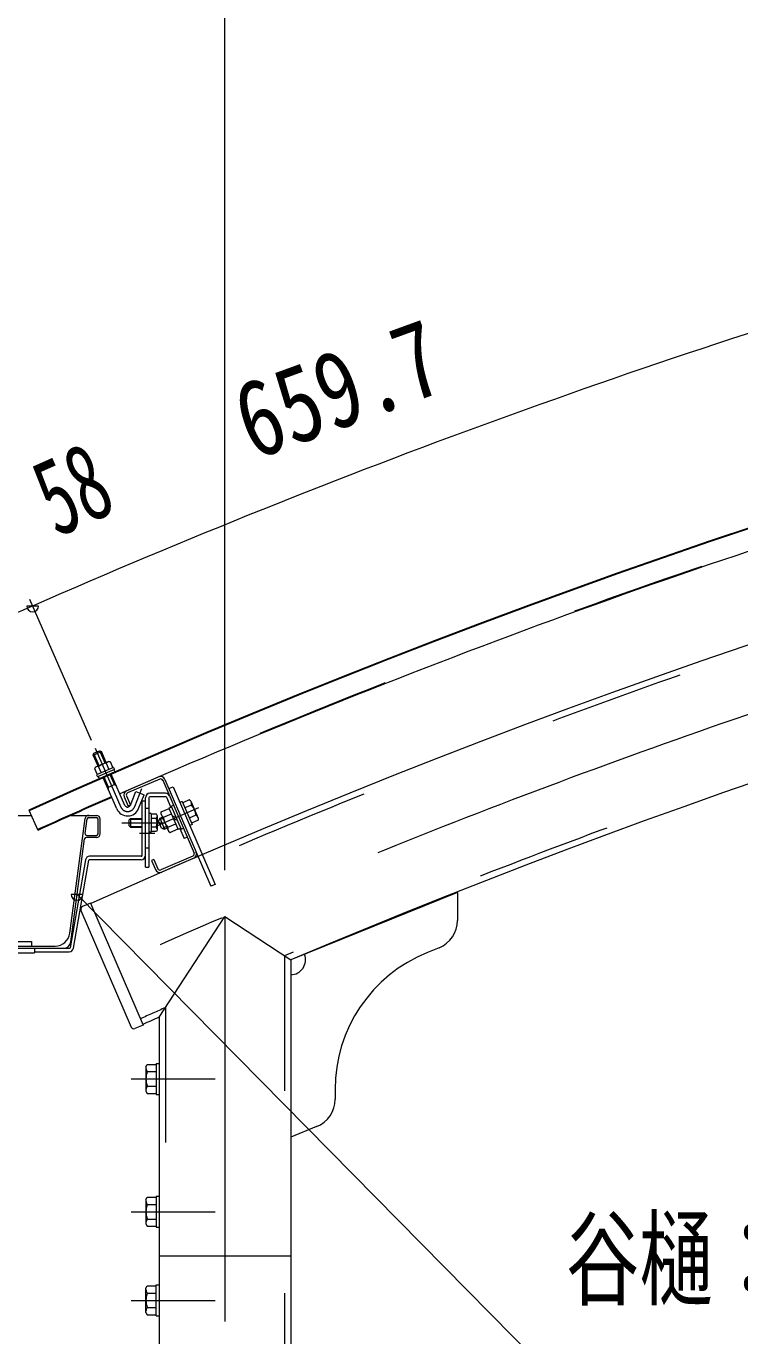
# Model space of a CAD drawing. Units: millimetres, scale not verified. Extents: x -31992 to 32005, y -14700 to 14700.
# Drawn here: x 21936 to 23628, y 6454 to 9558 of the extents above; entities that cross this region are included whole.
import ezdxf
from ezdxf.enums import TextEntityAlignment as Align

# ---------------------------------------------------------------- set-up
doc = ezdxf.new("R2010")
doc.units = ezdxf.units.MM
doc.header["$LTSCALE"] = 80
doc.linetypes.add('USER2', pattern=[10, 4, -6])
doc.linetypes.add('USER3', pattern=[24, 12, -5, 2, -5])
for name, color, linetype, lineweight in [('0-6_2-02BOLD', 7, 'Continuous', 18), ('0-7_2-12HIDDEN', 3, 'USER2', 18), ('0-8_2-22CENTER', 3, 'USER3', 18), ('0-9_2-42THIN', 4, 'Continuous', 18), ('0-A_2-52DIM', 3, 'Continuous', 18)]:
    doc.layers.add(name, color=color, linetype=linetype, lineweight=lineweight)
doc.styles.add('ＭＳ ゴシック', font='')
doc.styles.get('ＭＳ ゴシック').set_extended_font_data('MS Gothic')

msp = doc.modelspace()

# ---------------------------------------------------------------- linework, layer by layer
at = {"layer": '0-6_2-02BOLD'}
for p, q in [((22094.97, 7830.37), (22114.2, 7838.81)), ((22094.97, 7830.37), (22096.77, 7834.98)), ((22106.43, 7804.25), (22094.97, 7830.37)), ((22096.77, 7834.98), (22109.59, 7840.61)), ((22109.59, 7840.61), (22114.2, 7838.81)), ((22125.66, 7812.68), (22114.2, 7838.81)), ((22100.34, 7801.58), (22098.25, 7798.73)), ((22098.25, 7798.73), (22104.57, 7784.33)), ((22131.75, 7815.36), (22100.34, 7801.58)), ((22143.11, 7801.23), (22103.04, 7783.65)), ((22107.5, 7802.79), (22113.82, 7788.38)), ((22126, 7810.91), (22132.32, 7796.5)), ((22143.69, 7795.75), (22145.93, 7790.62)), ((22103.04, 7783.65), (22105.15, 7778.85)), ((22106.68, 7779.52), (22108.92, 7774.39)), ((22145.93, 7790.62), (22108.92, 7774.39)), ((22150.89, 7702.89), (22118.52, 7776.68)), ((22148.12, 7761.49), (22128.89, 7753.05)), ((22170.13, 7711.32), (22137.75, 7785.12)), ((22250.26, 7778.68), (22174.39, 7746.02)), ((22252.47, 7773.54), (22176.6, 7740.88)), ((22259.83, 7770.61), (22334.01, 7598.3)), ((22264.97, 7772.82), (22374.04, 7519.51)), ((22168.53, 7731.3), (22177.95, 7709.44)), ((22173.67, 7733.52), (22183.08, 7711.66)), ((22202.62, 7703.95), (22215.35, 7736.56)), ((22266.15, 7739.85), (22229.31, 7739.85)), ((22266.16, 7731.8), (22229.31, 7731.8)), ((22268.4, 7730.32), (22278.72, 7706.35)), ((21942.03, 7699.92), (21963.66, 7652.09)), ((22183.08, 7711.66), (22177.95, 7709.44)), ((22210.76, 7722.35), (22218.81, 7722.35)), ((22210.76, 7592.97), (22210.76, 7722.35)), ((22218.81, 7564.85), (22218.81, 7729.35)), ((22226.86, 7729.35), (22226.86, 7564.85)), ((22256.31, 7695.57), (22274.96, 7703.6)), ((22280.01, 7709.57), (22285.16, 7711.78)), ((22280.01, 7709.57), (22303.54, 7654.92)), ((22305.73, 7720.64), (22300.59, 7718.43)), ((22327.74, 7712.03), (22312.3, 7705.38)), ((22326.45, 7721.18), (22343.89, 7680.67)), ((21711.95, 7687.47), (21947.66, 7687.47)), ((22039.26, 7408.09), (22075.54, 7679.88)), ((22042.42, 7687.47), (22102.8, 7687.47)), ((22076.07, 7644.19), (22080.74, 7679.19)), ((22084.21, 7682.22), (22102.8, 7682.22)), ((22106.3, 7643.72), (22106.3, 7678.72)), ((22111.55, 7643.72), (22111.55, 7678.72)), ((22183.46, 7680.34), (22179.96, 7676.85)), ((22179.96, 7662.85), (22179.96, 7676.85)), ((22183.46, 7680.35), (22210.76, 7680.35)), ((22183.46, 7680.34), (22183.46, 7659.35)), ((22232.46, 7691.72), (22226.86, 7691.72)), ((22244.69, 7690.05), (22232.46, 7690.05)), ((22244.69, 7679.95), (22232.46, 7679.95)), ((22246.46, 7687), (22244.69, 7690.05)), ((22246.46, 7687), (22246.46, 7652.7)), ((22252.48, 7680.57), (22249.74, 7673.67)), ((22256.66, 7657.6), (22249.74, 7673.67)), ((22252.48, 7680.57), (22258.92, 7683.34)), ((22252.48, 7680.57), (22263.56, 7654.85)), ((22255.74, 7690.73), (22256.31, 7695.57)), ((22261.5, 7683.5), (22280.15, 7691.54)), ((22291.78, 7682.24), (22282.58, 7685.91)), ((22285.35, 7679.47), (22294.55, 7675.81)), ((22338.13, 7687.9), (22322.69, 7681.25)), ((22343.33, 7675.84), (22327.88, 7669.18)), ((22343.89, 7680.67), (22343.33, 7675.84)), ((22079.54, 7640.22), (22102.8, 7640.22)), ((22179.96, 7662.85), (22183.46, 7659.35)), ((22183.46, 7659.35), (22210.76, 7659.35)), ((22244.69, 7659.74), (22232.46, 7659.74)), ((22244.69, 7649.64), (22232.46, 7649.64)), ((22246.46, 7652.7), (22244.69, 7649.64)), ((22256.66, 7657.6), (22263.56, 7654.85)), ((22263.56, 7654.85), (22269.99, 7657.62)), ((22271.88, 7659.38), (22290.54, 7667.41)), ((22302.57, 7657.17), (22296.15, 7654.4)), ((22300.31, 7656.2), (22310.28, 7633.05)), ((22303.54, 7654.92), (22308.69, 7657.13)), ((22041.83, 7387.66), (22074.43, 7631.93)), ((22102.8, 7634.97), (22077.9, 7634.97)), ((22317.67, 7636.24), (22310.28, 7633.05)), ((22076.82, 7582.42), (22040.05, 7373.92)), ((22047.98, 7372.52), (22084.75, 7581.03)), ((22208.31, 7590.52), (22086.47, 7590.52)), ((22208.31, 7582.47), (22086.47, 7582.47)), ((22238.45, 7583.07), (22247.86, 7561.21)), ((22331.09, 7590.95), (22255.22, 7558.28)), ((22333.3, 7585.8), (22257.43, 7553.14)), ((22218.81, 7564.85), (22226.86, 7564.85)), ((22958.44, 7504.7), (22563.24, 7344.93)), ((22958.44, 7504.7), (22958.44, 7438.65)), ((22065.79, 7462.32), (22184.78, 7185.84)), ((22088.74, 7479.82), (22069.45, 7471.52)), ((22088.74, 7479.82), (22213.27, 7190.48)), ((22251.39, 7209.27), (22407.31, 7447.9)), ((21710.81, 7388.92), (21948.8, 7388.92)), ((21948.8, 7388.92), (21948.8, 7378.42)), ((21621.27, 7372.47), (22038.33, 7372.47)), ((21655.04, 7377.72), (22004.57, 7377.72)), ((21955.8, 7372.47), (21955.8, 7361.97)), ((21955.8, 7364.42), (22038.33, 7364.42)), ((22914.67, 7373.76), (22887.05, 7362.59)), ((22251.39, 7209.27), (22251.39, 5778.4)), ((22213.27, 7190.48), (22193.98, 7182.18)), ((22219.88, 7091.78), (22223.05, 7097.26)), ((22223.05, 7097.26), (22244.38, 7097.26)), ((22223.05, 7080.08), (22244.38, 7080.08)), ((22244.38, 7099.65), (22244.38, 7026.15)), ((22244.38, 7099.65), (22251.39, 7099.65)), ((22223.05, 7045.72), (22244.38, 7045.72)), ((22244.38, 7026.15), (22251.39, 7026.15)), ((22668.23, 7038.1), (22668.23, 7014.58)), ((22624.47, 6949.69), (22563.24, 6924.93)), ((22219.88, 6776.78), (22223.05, 6782.26)), ((22223.05, 6782.26), (22244.38, 6782.26)), ((22244.38, 6784.65), (22244.38, 6711.15)), ((22244.38, 6784.65), (22251.39, 6784.65)), ((22223.05, 6765.08), (22244.38, 6765.08)), ((22223.05, 6730.73), (22244.38, 6730.73)), ((22244.38, 6711.15), (22251.39, 6711.15)), ((22563.24, 6642.9), (22251.39, 6642.9)), ((22223.05, 6555.08), (22244.38, 6555.08)), ((22244.38, 6574.65), (22251.39, 6574.65)), ((22244.38, 6501.15), (22244.38, 6574.65)), ((22223.05, 6520.73), (22244.38, 6520.73)), ((22219.88, 6509.03), (22223.05, 6503.55)), ((22223.05, 6503.55), (22244.38, 6503.55)), ((22244.38, 6501.15), (22251.39, 6501.15))]:
    msp.add_line(p, q, dxfattribs=at)
for points in [[(22143.11, 7801.23), (22145.22, 7796.42), (22105.15, 7778.85)], [(22131.75, 7815.36), (22135.26, 7814.97), (22141.58, 7800.56)], [(22183.06, 7711.59), (22195.78, 7744.19), (22215.35, 7736.56)], [(22274.38, 7750.97), (22284.67, 7755.4), (22384.32, 7523.93), (22374.04, 7519.51)], [(22280.98, 7707.32), (22274.55, 7704.55), (22296.15, 7654.4)], [(22305.73, 7720.64), (22329.26, 7665.99), (22324.12, 7663.78)], [(22326.45, 7721.18), (22322.55, 7724.09), (22307.11, 7717.45)], [(22232.46, 7691.72), (22232.46, 7647.97), (22226.86, 7647.97)], [(22255.74, 7690.73), (22273.17, 7650.23), (22277.08, 7647.31), (22295.73, 7655.34)], [(22238.45, 7583.07), (22233.31, 7580.85), (22242.71, 7558.99)], [(22407.31, 7447.9), (22563.24, 7344.93), (22563.24, 5778.4)], [(21703.8, 7372.47), (21703.8, 7361.97), (21955.8, 7361.97)], [(22219.88, 7091.78), (22219.88, 7034.03), (22223.05, 7028.55), (22244.38, 7028.55)], [(22219.88, 6776.78), (22219.88, 6719.03), (22223.05, 6713.55), (22244.38, 6713.55)], [(22219.88, 6509.03), (22219.88, 6566.78), (22223.05, 6572.26), (22244.38, 6572.26)]]:
    msp.add_lwpolyline(points, dxfattribs=at)
for centre, radius, start, end in [((29325.61, -8626.52), 17918.42, 90.69833, 114.33472), ((29325.61, -8626.52), 17916.67, 90.69833, 114.33472), ((29325.61, -8626.52), 17655.92, 91.146, 114.19534), ((29325.61, -8626.52), 17344.08, 91.83345, 112.94801), ((29325.61, -8626.52), 17865.92, 106.33673, 113.65205), ((22105.42, 7794.96), 8.11, 75.1395, 113.68573), ((22128.01, 7781.19), 29.79, 93.8544, 133.51485), ((22133.18, 7807.13), 8.11, 113.68573, 152.21718), ((22254.69, 7768.39), 11.2, 23.29402, 113.29402), ((22254.69, 7768.39), 5.6, 23.29402, 113.29402), ((29325.61, -8626.52), 17865.92, 113.71939, 114.33472), ((22178.82, 7735.73), 11.2, 113.29402, 203.29402), ((22178.82, 7735.73), 5.6, 113.29402, 203.29402), ((22229.31, 7729.35), 10.5, 90, 180), ((22229.31, 7729.35), 2.45, 90, 180), ((22266.15, 7729.35), 10.5, 23.29337, 90), ((22266.16, 7729.35), 2.45, 23.2814, 90), ((22176.53, 7714.13), 28, 203.65967, 338.68573), ((22176.53, 7714.13), 7, 203.63359, 338.68573), ((22318.14, 7715.04), 10.07, 342.5672, 23.29402), ((22301.55, 7686.45), 36.61, 2.26862, 44.31943), ((22084.21, 7678.72), 8.75, 90, 172.39799), ((22084.21, 7678.72), 3.5, 90, 172.39578), ((22102.8, 7678.72), 8.75, 0, 90), ((22102.8, 7678.72), 3.5, 0, 90), ((22238.34, 7685), 8.11, 321.46858, 0), ((22216.67, 7669.85), 29.79, 340.1709, 19.83134), ((22265.91, 7692.55), 10.07, 203.29402, 244.02084), ((22298.08, 7684.95), 36.61, 182.26862, 224.31943), ((22333.72, 7678.85), 10.07, 23.29402, 64.02084), ((22079.54, 7643.72), 3.5, 172.39841, 270), ((22102.8, 7643.72), 3.5, 270, 0), ((22102.8, 7643.72), 8.75, 270, 0), ((22238.35, 7654.69), 8.11, 0, 38.54625), ((22281.49, 7656.36), 10.07, 162.5672, 203.29402), ((22077.9, 7631.47), 3.5, 90, 172.39578), ((22086.47, 7580.72), 9.8, 90, 169.99988), ((22086.47, 7580.72), 1.75, 90, 169.99973), ((22208.31, 7592.97), 2.45, 270, 0), ((22208.31, 7592.97), 10.5, 270, 0), ((22328.87, 7596.09), 5.6, 293.29402, 23.29402), ((22328.87, 7596.09), 11.2, 293.29402, 23.29402), ((22253, 7563.42), 11.2, 203.29402, 293.29402), ((22253, 7563.42), 5.6, 203.29402, 293.29402), ((22072.22, 7465.09), 7, 113.28667, 203.28667), ((22888.44, 7438.65), 70, 292.01262, 0), ((22004.57, 7412.72), 35, 270, 352.39711), ((22024.48, 7389.97), 17.5, 270, 352.39684), ((22038.33, 7374.22), 1.75, 270, 349.99973), ((22038.33, 7374.22), 9.8, 270, 350.00005), ((22563.24, 7344.93), 35, 270, 22.01262), ((23018.24, 7038.1), 350, 112.01262, 180), ((29325.61, -8626.52), 17344.08, 114.07147, 114.21169), ((22191.21, 7188.61), 7, 203.28667, 293.28667), ((22268.11, 7062.9), 48.23, 159.1357, 200.8643), ((22233.13, 7088.67), 13.24, 180, 220.42831), ((22233.13, 7037.13), 13.24, 139.56885, 180), ((22598.23, 7014.58), 70, 292.01262, 0), ((22233.13, 6773.67), 13.24, 180, 220.42831), ((22268.11, 6747.9), 48.23, 159.1357, 200.8643), ((22233.13, 6722.14), 13.24, 139.56885, 180), ((22268.11, 6537.9), 48.23, 159.13571, 200.86432), ((22233.13, 6563.67), 13.24, 180, 220.43117), ((22233.13, 6512.13), 13.24, 139.5717, 180)]:
    msp.add_arc(centre, radius, start, end, dxfattribs=at)
at = {"layer": '0-7_2-12HIDDEN'}
for p, q in [((22218.81, 7704.85), (22226.86, 7704.85)), ((22218.81, 7610.35), (22226.86, 7610.35)), ((22548.54, 7354.67), (22548.54, 5778.4)), ((22266.09, 7231.92), (22266.09, 5778.4))]:
    msp.add_line(p, q, dxfattribs=at)
for radius, start, end in [(17641.22, 91.146, 114.19611), (17358.77, 91.78378, 112.98013), (17867.67, 106.33672, 113.65205), (17867.67, 113.71939, 114.33472), (17358.77, 113.99666, 114.21091)]:
    msp.add_arc((29325.61, -8626.52), radius, start, end, dxfattribs=at)
at = {"layer": '0-8_2-22CENTER'}
for p, q in [((22099.31, 7846.61), (22160.51, 7707.1)), ((22209.38, 7750.15), (22192.84, 7707.77)), ((22344.82, 7705.08), (22243.56, 7661.48)), ((22162.46, 7669.85), (22263.96, 7669.85)), ((22204.81, 7645.35), (22240.86, 7645.35)), ((22407.31, 7447.9), (22407.31, -1827.1)), ((22184.88, 7062.9), (22384.38, 7062.9)), ((22184.88, 6747.9), (22384.38, 6747.9)), ((22184.88, 6537.9), (22384.38, 6537.9))]:
    msp.add_line(p, q, dxfattribs=at)
for centre, radius, start, end in [((29325.61, -8626.52), 17500, 90, 114.75879), ((22176.53, 7714.13), 17.5, 203.68573, 338.68573)]:
    msp.add_arc(centre, radius, start, end, dxfattribs=at)
at = {"layer": '0-9_2-42THIN'}
for p, q in [((22108.99, 7805.37), (22096.41, 7834.06)), ((22123.09, 7811.56), (22110.51, 7840.24)), ((22131.45, 7754.18), (22121.08, 7777.81)), ((22130.83, 7748.61), (22131.45, 7754.18)), ((22181.36, 7678.25), (22210.76, 7678.25)), ((22260.3, 7680.12), (22250.66, 7675.97)), ((22181.36, 7661.45), (22210.76, 7661.45)), ((22268.6, 7660.83), (22258.96, 7656.68))]:
    msp.add_line(p, q, dxfattribs=at)
msp.add_lwpolyline([(22150.07, 7757.05), (22145.55, 7760.36), (22135.18, 7783.99)], dxfattribs=at)
at = {"layer": '0-A_2-52DIM'}
for p, q in [((22407.31, 7557.93), (22407.31, 10265.45)), ((22091.07, 7865.4), (21944.76, 8198.93)), ((21965.38, 8183.83), (21937.38, 8183.83)), ((22070.61, 7500.38), (22042.61, 7500.38)), ((23145.16, 6396.09), (22056.61, 7500.38))]:
    msp.add_line(p, q, dxfattribs=at)
for centre, radius, start, end in [((29325.6, -8626.48), 18356.62, 106.30302, 113.68571), ((29326.56, -8628.68), 18359.03, 113.68571, 114.33461), ((21951.38, 8183.83), 14, 180, 0), ((22056.61, 7500.38), 14, 180, 0)]:
    msp.add_arc(centre, radius, start, end, dxfattribs=at)

# ---------------------------------------------------------------- texts
at = {"layer": '0-A_2-52DIM', "color": 7, "style": 'ＭＳ ゴシック'}
for s, rotation, width, p in [('659.7', 19.994, 0.8, (22492.6, 8477.15)), ('58', 24.011, 0.65, (22030.39, 8295.66))]:
    msp.add_text(s, height=182.3, rotation=rotation, dxfattribs=dict(at, width=width)).set_placement(p, align=Align.BOTTOM_LEFT)
at = {"layer": '0-A_2-52DIM', "color": 7, "style": 'ＭＳ ゴシック', "width": 0.7}
msp.add_text('谷樋：硬質塩ビ樹脂\u3000角樋', height=182.3, dxfattribs=at).set_placement((23215.16, 6490.97), align=Align.BOTTOM_LEFT)

doc.saveas('drawing.dxf')
